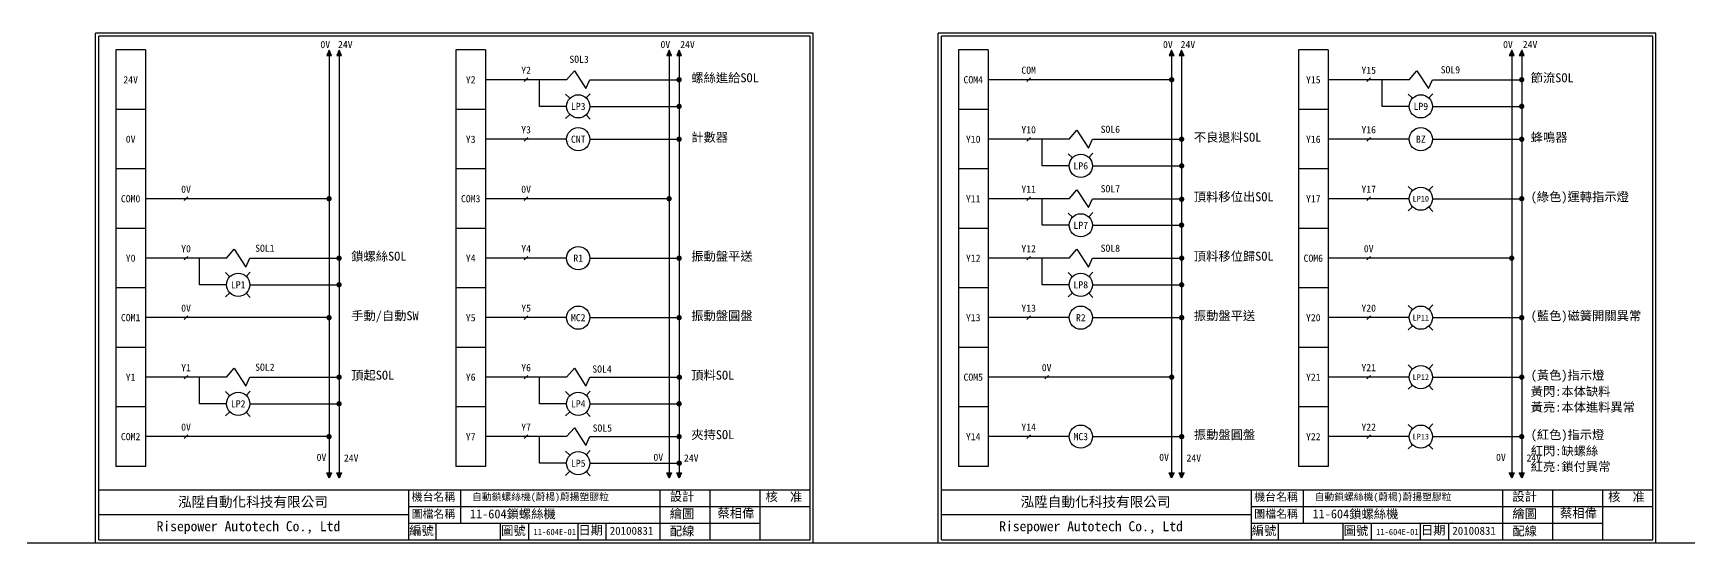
# Model space of a CAD drawing. Extents: x 144 to 2790, y -108 to 96.
# Drawn here: x 1467 to 2129, y -108 to 96 of the extents above; entities that cross this region are included whole.
import ezdxf
from ezdxf.enums import TextEntityAlignment as Align

# ---------------------------------------------------------------- set-up
doc = ezdxf.new("R2010")
doc.units = 0
doc.layers.get('0').update_dxf_attribs({"linetype": 'CONTINUOUS'})
for name, color, linetype in [('7', 7, 'CONTINUOUS'), ('圖框層', 7, 'CONTINUOUS'), ('實線', 7, 'CONTINUOUS'), ('文字層', 4, 'CONTINUOUS'), ('標尺寸層', 3, 'CONTINUOUS')]:
    doc.layers.add(name, color=color, linetype=linetype)
doc.styles.add('STSL', font='KAIU.TTF')

# ---------------------------------------------------------------- blocks, each defined once
blk = doc.blocks.new('鍵頭')
blk.add_hatch(color=256).paths.add_polyline_path([(0, 4.5), (-2, 0), (2, 0)])
for p, q in [((0, 4.5), (-2, 0)), ((-2, 0), (2, 0)), ((2, 0), (0, 4.5))]:
    blk.add_line(p, q)
blk = doc.blocks.new('NO-L')
at = {"layer": '實線'}
blk.add_line((-1.5, 1.5), (1.5, -1.5), dxfattribs=at)
blk.add_attdef('T1', text='', height=6, rotation=90).set_placement((-8, 0), align=Align.MIDDLE_CENTER)
blk = doc.blocks.new('共用點')
at = {"layer": '7', "const_width": 2.25}
blk.add_lwpolyline([(-1.125, 0, 1), (1.125, 0, 1)], format="xyb", close=True, dxfattribs=at)

msp = doc.modelspace()

# ---------------------------------------------------------------- linework, layer by layer
for p, q in [((1500.21, 89.15), (1500.21, -77.44)), ((1512.11, 89.15), (1500.21, 89.15)), ((1512.11, 89.15), (1512.11, -77.44)), ((1585.52, 86.94), (1585.52, -79.96)), ((1589.52, 86.94), (1589.52, -79.96)), ((1648.12, 89.15), (1636.22, 89.15)), ((1636.22, 89.15), (1636.22, -77.44)), ((1648.12, 89.15), (1648.12, -77.44)), ((1721.52, 86.94), (1721.52, -79.96)), ((1725.52, 86.94), (1725.52, -79.96)), ((1837.21, 89.15), (1837.21, -77.44)), ((1849.11, 89.15), (1837.21, 89.15)), ((1849.11, 89.15), (1849.11, -77.44)), ((1922.52, 86.94), (1922.52, -79.96)), ((1926.52, 86.94), (1926.52, -79.96)), ((1985.12, 89.15), (1973.22, 89.15)), ((1973.22, 89.15), (1973.22, -77.44)), ((1985.12, 89.15), (1985.12, -77.44)), ((2058.52, 86.94), (2058.52, -79.96)), ((2062.52, 86.94), (2062.52, -79.96)), ((1680.54, 77.25), (1648.12, 77.25)), ((1689.82, 77.25), (1725.52, 77.25)), ((1922.52, 77.25), (1849.11, 77.25)), ((2017.54, 77.25), (1985.12, 77.25)), ((2026.82, 77.25), (2062.52, 77.25)), ((1680.54, 66.6), (1669.71, 66.6)), ((1689.82, 66.6), (1725.52, 66.6)), ((2017.54, 66.6), (2006.71, 66.6)), ((2026.82, 66.6), (2062.52, 66.6)), ((1512.11, 65.35), (1500.21, 65.35)), ((1648.12, 65.35), (1636.22, 65.35)), ((1849.11, 65.35), (1837.21, 65.35)), ((1985.12, 65.35), (1973.22, 65.35)), ((1680.54, 53.45), (1648.12, 53.45)), ((1689.82, 53.45), (1725.52, 53.45)), ((1881.54, 53.45), (1849.11, 53.45)), ((1890.82, 53.45), (1926.52, 53.45)), ((2017.54, 53.45), (1985.12, 53.45)), ((2026.82, 53.45), (2062.52, 53.45)), ((1512.11, 41.55), (1500.21, 41.55)), ((1648.12, 41.55), (1636.22, 41.55)), ((1849.11, 41.55), (1837.21, 41.55)), ((1881.54, 42.8), (1870.7, 42.8)), ((1890.82, 42.8), (1926.52, 42.8)), ((1985.12, 41.55), (1973.22, 41.55)), ((1585.52, 29.65), (1512.11, 29.65)), ((1721.52, 29.65), (1648.12, 29.65)), ((1881.54, 29.65), (1849.11, 29.65)), ((1890.82, 29.65), (1926.52, 29.65)), ((2017.54, 29.65), (1985.12, 29.65)), ((2026.82, 29.65), (2062.52, 29.65)), ((1512.11, 17.76), (1500.21, 17.76)), ((1648.12, 17.76), (1636.22, 17.76)), ((1849.11, 17.76), (1837.21, 17.76)), ((1881.54, 19.01), (1870.7, 19.01)), ((1890.82, 19.01), (1926.52, 19.01)), ((1985.12, 17.76), (1973.22, 17.76)), ((1544.54, 5.86), (1512.11, 5.86)), ((1553.82, 5.86), (1589.52, 5.86)), ((1680.54, 5.86), (1648.12, 5.86)), ((1689.82, 5.86), (1725.52, 5.86)), ((1881.54, 5.86), (1849.11, 5.86)), ((1890.82, 5.86), (1926.52, 5.86)), ((2058.52, 5.86), (1985.12, 5.86)), ((1512.11, -6.04), (1500.21, -6.04)), ((1544.54, -4.79), (1533.7, -4.79)), ((1553.82, -4.79), (1589.52, -4.79)), ((1648.12, -6.04), (1636.22, -6.04)), ((1849.11, -6.04), (1837.21, -6.04)), ((1881.54, -4.79), (1870.7, -4.79)), ((1890.82, -4.79), (1926.52, -4.79)), ((1985.12, -6.04), (1973.22, -6.04)), ((1585.52, -17.94), (1512.11, -17.94)), ((1680.54, -17.94), (1648.12, -17.94)), ((1689.82, -17.94), (1725.52, -17.94)), ((1881.54, -17.94), (1849.11, -17.94)), ((1890.82, -17.94), (1926.52, -17.94)), ((2017.54, -17.94), (1985.12, -17.94)), ((2026.82, -17.94), (2062.52, -17.94)), ((1512.11, -29.84), (1500.21, -29.84)), ((1648.12, -29.84), (1636.22, -29.84)), ((1849.11, -29.84), (1837.21, -29.84)), ((1985.12, -29.84), (1973.22, -29.84)), ((1544.54, -41.74), (1512.11, -41.74)), ((1553.82, -41.74), (1589.52, -41.74)), ((1680.54, -41.74), (1648.12, -41.74)), ((1689.82, -41.74), (1725.52, -41.74)), ((1922.52, -41.74), (1849.11, -41.74)), ((2017.54, -41.74), (1985.12, -41.74)), ((2026.82, -41.74), (2062.52, -41.74)), ((1544.54, -52.39), (1533.7, -52.39)), ((1553.82, -52.39), (1589.52, -52.39)), ((1680.54, -52.39), (1669.71, -52.39)), ((1689.82, -52.39), (1725.52, -52.39)), ((1512.11, -53.64), (1500.21, -53.64)), ((1648.12, -53.64), (1636.22, -53.64)), ((1849.11, -53.64), (1837.21, -53.64)), ((1985.12, -53.64), (1973.22, -53.64)), ((1585.52, -65.54), (1512.11, -65.54)), ((1680.54, -65.54), (1648.12, -65.54)), ((1689.82, -65.54), (1725.52, -65.54)), ((1881.54, -65.54), (1849.11, -65.54)), ((1890.82, -65.54), (1926.52, -65.54)), ((2017.54, -65.54), (1985.12, -65.54)), ((2026.82, -65.54), (2062.52, -65.54)), ((1512.11, -77.44), (1500.21, -77.44)), ((1648.12, -77.44), (1636.22, -77.44)), ((1680.54, -76.19), (1669.71, -76.19)), ((1689.82, -76.19), (1725.52, -76.19)), ((1849.11, -77.44), (1837.21, -77.44)), ((1985.12, -77.44), (1973.22, -77.44))]:
    msp.add_line(p, q)
at = {"layer": '7'}
for p, q in [((1680.54, 77.25), (1683.64, 80.82)), ((1683.64, 80.82), (1688.28, 73.68)), ((1683.64, 80.82), (1688.28, 73.68)), ((2017.54, 77.25), (2020.64, 80.82)), ((2020.64, 80.82), (2025.28, 73.68)), ((1688.28, 73.68), (1689.82, 77.25)), ((1688.28, 73.68), (1689.82, 77.25)), ((2025.28, 73.68), (2026.82, 77.25)), ((1881.54, 53.45), (1884.63, 57.02)), ((1884.63, 57.02), (1889.27, 49.88)), ((1889.27, 49.88), (1890.82, 53.45)), ((1881.54, 29.65), (1884.63, 33.22)), ((1884.63, 33.22), (1889.27, 26.08)), ((1889.27, 26.08), (1890.82, 29.65)), ((1544.54, 5.86), (1547.63, 9.43)), ((1547.63, 9.43), (1552.27, 2.29)), ((1881.54, 5.86), (1884.63, 9.43)), ((1884.63, 9.43), (1889.27, 2.29)), ((1552.27, 2.29), (1553.82, 5.86)), ((1889.27, 2.29), (1890.82, 5.86)), ((1544.54, -41.74), (1547.63, -38.17)), ((1547.63, -38.17), (1552.27, -45.31)), ((1680.54, -41.74), (1683.64, -38.17)), ((1683.64, -38.17), (1688.28, -45.31)), ((1552.27, -45.31), (1553.82, -41.74)), ((1688.28, -45.31), (1689.82, -41.74)), ((1680.54, -65.54), (1683.64, -61.97)), ((1683.64, -61.97), (1688.28, -69.11)), ((1688.28, -69.11), (1689.82, -65.54))]:
    msp.add_line(p, q, dxfattribs=at)
for centre in [(1685.18, 66.6), (2022.18, 66.6), (1685.18, 53.45), (2022.18, 53.45), (1886.18, 42.8), (2022.18, 29.65), (1886.18, 19.01), (1685.18, 5.86), (1549.18, -4.79), (1886.18, -4.79), (1685.18, -17.94), (1886.18, -17.94), (2022.18, -17.94), (2022.18, -41.74), (1549.18, -52.39), (1685.18, -52.39), (1886.18, -65.54), (2022.18, -65.54), (1685.18, -76.19)]:
    msp.add_circle(centre, 4.64, dxfattribs=at)
at = {"layer": '圖框層', "color": 7}
for p, q in [((1779.16, 95.91), (1492.16, 95.91)), ((1492.16, -108.06), (1492.16, 95.91)), ((1777.91, 94.66), (1493.41, 94.66)), ((1493.41, -106.81), (1493.41, 94.66)), ((1777.91, -106.81), (1777.91, 94.66)), ((1779.16, -108.06), (1779.16, 95.91)), ((2116.16, 95.91), (1829.16, 95.91)), ((1829.16, -108.06), (1829.16, 95.91)), ((2114.91, 94.66), (1830.41, 94.66)), ((1830.41, -106.81), (1830.41, 94.66)), ((2114.91, -106.81), (2114.91, 94.66)), ((2116.16, -108.06), (2116.16, 95.91)), ((1493.41, -86.81), (1603.89, -86.81)), ((1603.89, -86.81), (1777.91, -86.81)), ((1617.43, -106.81), (1617.43, -86.81)), ((1717.91, -106.81), (1717.91, -86.81)), ((1737.91, -106.81), (1737.91, -86.81)), ((1757.91, -106.81), (1757.91, -86.81)), ((1830.41, -86.81), (1940.89, -86.81)), ((1940.89, -86.81), (2114.91, -86.81)), ((1954.43, -106.81), (1954.43, -86.81)), ((2054.91, -106.81), (2054.91, -86.81)), ((2074.91, -106.81), (2074.91, -86.81)), ((2094.91, -106.81), (2094.91, -86.81)), ((1617.43, -93.48), (1777.91, -93.48)), ((1954.43, -93.48), (2114.91, -93.48)), ((1617.43, -100.14), (1757.91, -100.14)), ((1628.31, -106.81), (1628.31, -100.06)), ((1654.08, -106.81), (1654.08, -100.14)), ((1665.39, -106.81), (1665.39, -100.14)), ((1954.43, -100.14), (2094.91, -100.14)), ((1965.31, -106.81), (1965.31, -100.06)), ((1991.08, -106.81), (1991.08, -100.14)), ((2002.39, -106.81), (2002.39, -100.14)), ((1492.16, -108.06), (1779.16, -108.06)), ((1493.41, -106.81), (1777.91, -106.81)), ((1829.16, -108.06), (2116.16, -108.06)), ((1830.41, -106.81), (2114.91, -106.81))]:
    msp.add_line(p, q, dxfattribs=at)
at = {"layer": '圖框層', "color": 4}
for p in [(1697.7, -100.14), (2034.7, -100.14)]:
    msp.add_point(p, dxfattribs=at)
at = {"layer": '實線'}
for p, q in [((2002.04, 77.97), (2000.62, 76.54)), ((1866.04, 54.17), (1864.61, 52.74)), ((2002.04, 54.17), (2000.62, 52.74)), ((1529.04, 30.37), (1527.61, 28.94)), ((1665.04, 30.37), (1663.62, 28.94)), ((1866.04, 30.37), (1864.61, 28.94)), ((2002.04, 30.37), (2000.62, 28.94)), ((1529.04, 6.57), (1527.61, 5.14)), ((1866.04, 6.57), (1864.61, 5.14)), ((2002.04, 6.57), (2000.62, 5.14)), ((1529.04, -17.23), (1527.61, -18.66)), ((1866.04, -17.23), (1864.61, -18.66)), ((2002.04, -17.23), (2000.62, -18.66)), ((1529.04, -41.03), (1527.61, -42.46)), ((1873.23, -41.03), (1871.8, -42.46)), ((2002.04, -41.03), (2000.62, -42.46)), ((1529.04, -64.83), (1527.61, -66.26)), ((1866.04, -64.83), (1864.61, -66.26)), ((2002.04, -64.83), (2000.62, -66.26))]:
    msp.add_line(p, q, dxfattribs=at)
at = {"layer": '標尺寸層', "color": 7}
for p, q in [((1669.71, 66.6), (1669.71, 77.25)), ((2006.71, 66.6), (2006.71, 77.25)), ((1681.85, 69.83), (1680.15, 71.47)), ((1688.38, 69.97), (1690.01, 71.67)), ((2018.85, 69.83), (2017.15, 71.47)), ((2025.38, 69.97), (2027.01, 71.67)), ((1681.85, 63.38), (1680.15, 61.74)), ((1688.38, 63.24), (1690.01, 61.53)), ((1870.7, 42.8), (1870.7, 53.45)), ((1882.84, 46.03), (1881.15, 47.67)), ((1889.38, 46.17), (1891, 47.88)), ((2018.85, 32.88), (2017.15, 34.52)), ((2025.38, 33.02), (2027.01, 34.73)), ((1870.7, 19.01), (1870.7, 29.65)), ((1882.84, 22.23), (1881.15, 23.87)), ((1889.38, 22.37), (1891, 24.08)), ((2018.85, 26.43), (2017.15, 24.79)), ((2025.38, 26.29), (2027.01, 24.58)), ((1533.7, -4.79), (1533.7, 5.86)), ((1545.84, -1.57), (1544.15, 0.07)), ((1552.38, -1.43), (1554, 0.28)), ((1870.7, -4.79), (1870.7, 5.86)), ((1882.84, -1.57), (1881.15, 0.07)), ((1889.38, -1.43), (1891, 0.28)), ((1545.84, -8.02), (1544.15, -9.66)), ((1552.38, -8.16), (1554, -9.86)), ((1882.84, -8.02), (1881.15, -9.66)), ((1889.38, -8.16), (1891, -9.86)), ((2018.85, -14.72), (2017.15, -13.08)), ((2025.38, -14.58), (2027.01, -12.87)), ((2018.85, -21.17), (2017.15, -22.81)), ((2025.38, -21.31), (2027.01, -23.01)), ((2018.85, -38.52), (2017.15, -36.88)), ((2025.38, -38.38), (2027.01, -36.67)), ((1533.7, -52.39), (1533.7, -41.74)), ((1669.71, -52.39), (1669.71, -41.74)), ((2018.85, -44.97), (2017.15, -46.61)), ((2025.38, -45.1), (2027.01, -46.81)), ((1545.84, -49.17), (1544.15, -47.53)), ((1552.38, -49.03), (1554, -47.32)), ((1681.85, -49.17), (1680.15, -47.53)), ((1688.38, -49.03), (1690.01, -47.32)), ((1545.84, -55.62), (1544.15, -57.26)), ((1552.38, -55.75), (1554, -57.46)), ((1681.85, -55.62), (1680.15, -57.26)), ((1688.38, -55.75), (1690.01, -57.46)), ((1669.71, -76.19), (1669.71, -65.54)), ((2018.85, -62.32), (2017.15, -60.68)), ((2025.38, -62.18), (2027.01, -60.47)), ((1681.85, -72.96), (1680.15, -71.32)), ((1688.38, -72.83), (1690.01, -71.12)), ((2018.85, -68.77), (2017.15, -70.41)), ((2025.38, -68.9), (2027.01, -70.61)), ((1681.85, -79.42), (1680.15, -81.06)), ((1688.38, -79.55), (1690.01, -81.26)), ((1638.21, -100.14), (1638.21, -86.81)), ((1975.21, -100.14), (1975.21, -86.81)), ((1617.43, -96.81), (1493.41, -96.81)), ((1954.43, -96.81), (1830.41, -96.81)), ((1685.09, -106.81), (1685.09, -100.14)), ((1696.36, -106.81), (1696.36, -100.14)), ((2022.09, -106.81), (2022.09, -100.14)), ((2033.36, -106.81), (2033.36, -100.14)), ((1442.16, -108.06), (1492.16, -108.06)), ((1779.16, -108.06), (1829.16, -108.06)), ((2116.16, -108.06), (2166.16, -108.06))]:
    msp.add_line(p, q, dxfattribs=at)

# ---------------------------------------------------------------- block references
at = {"xscale": 0.4759799999999359, "yscale": 0.4759799999999927, "zscale": 0.47598}
for name, p in [('鍵頭', (1585.52, 86.94)), ('鍵頭', (1589.52, 86.94)), ('鍵頭', (1721.52, 86.94)), ('鍵頭', (1725.52, 86.94)), ('鍵頭', (1922.52, 86.94)), ('鍵頭', (1926.52, 86.94)), ('鍵頭', (2058.52, 86.94)), ('鍵頭', (2062.52, 86.94)), ('共用點', (1725.52, 77.25)), ('共用點', (1922.52, 77.25)), ('共用點', (2062.52, 77.25)), ('共用點', (1725.52, 66.6)), ('共用點', (2062.52, 66.6)), ('共用點', (1725.52, 53.45)), ('共用點', (1926.52, 53.45)), ('共用點', (2062.52, 53.45)), ('共用點', (1926.52, 42.8)), ('共用點', (1585.52, 29.65)), ('共用點', (1721.52, 29.65)), ('共用點', (1926.52, 29.44)), ('共用點', (2062.52, 29.65)), ('共用點', (1926.47, 19.08)), ('共用點', (1589.52, 5.86)), ('共用點', (1725.52, 5.86)), ('共用點', (1926.52, 5.86)), ('共用點', (2058.52, 5.86)), ('共用點', (1589.52, -4.79)), ('共用點', (1926.52, -4.79)), ('共用點', (1585.52, -17.94)), ('共用點', (1725.52, -17.94)), ('共用點', (1926.52, -17.94)), ('共用點', (2062.52, -17.94)), ('共用點', (1589.52, -41.74)), ('共用點', (1725.62, -41.79)), ('共用點', (1922.52, -41.74)), ('共用點', (2062.52, -41.74)), ('共用點', (1589.52, -52.39)), ('共用點', (1725.52, -52.39)), ('共用點', (1585.52, -65.54)), ('共用點', (1725.52, -65.54)), ('共用點', (1926.52, -65.54)), ('共用點', (2062.52, -65.54)), ('共用點', (1725.56, -76.17))]:
    msp.add_blockref(name, p, dxfattribs=at)
at = {"xscale": 0.4759799999999927, "yscale": 0.4759799999999927, "zscale": 0.47598, "rotation": 270}
for p, values in [((1664.33, 77.25), {'T1': 'Y2'}), ((1865.32, 77.25), {'T1': 'COM'}), ((1664.33, 53.45), {'T1': 'Y3'}), ((1664.33, 5.86), {'T1': 'Y4'}), ((1664.33, -17.94), {'T1': 'Y5'}), ((1664.33, -41.74), {'T1': 'Y6'}), ((1664.33, -65.54), {'T1': 'Y7'})]:
    msp.add_blockref('NO-L', p, dxfattribs=at).add_auto_attribs(values)
at = {"xscale": -0.4759799999999359, "yscale": 0.4759799999999927, "zscale": 0.47598, "rotation": 180}
for p in [(1585.52, -79.96), (1589.52, -79.96), (1721.52, -79.96), (1725.52, -79.96), (1922.52, -79.96), (1926.52, -79.96), (2058.52, -79.96), (2062.52, -79.96)]:
    msp.add_blockref('鍵頭', p, dxfattribs=at)

# ---------------------------------------------------------------- texts
for p in [(1585.95, 91.34), (1721.96, 91.34), (1922.95, 91.34), (2058.96, 91.34), (1584.42, -73.82), (1719.15, -73.82), (1921.42, -73.82), (2056.15, -73.82)]:
    msp.add_text('0V', height=2.856).set_placement(p, align=Align.MIDDLE_RIGHT)
for s, p in [('24V', (1589.1, 91.34)), ('24V', (1725.96, 91.34)), ('24V', (1926.1, 91.34)), ('24V', (2062.96, 91.34)), ('SOL3', (1681.63, 85.44)), ('SOL9', (2030.11, 81.24)), ('SOL6', (1894.11, 57.44)), ('SOL7', (1894.11, 33.64)), ('SOL1', (1555.96, 9.84)), ('SOL8', (1894.11, 9.84)), ('SOL2', (1555.96, -37.76)), ('SOL4', (1690.8, -38.5)), ('SOL5', (1690.92, -62.11)), ('24V', (1591.46, -74.07)), ('24V', (1727.46, -74.07)), ('24V', (1928.46, -74.07)), ('24V', (2064.46, -74.07))]:
    msp.add_text(s, height=2.856).set_placement(p, align=Align.MIDDLE_LEFT)
for s, p in [('24V', (1506.16, 77.25)), ('COM4', (1843.16, 77.25)), ('0V', (1506.16, 53.45)), ('Y10', (1843.16, 53.45)), ('COM0', (1506.16, 29.65)), ('Y11', (1843.16, 29.65)), ('Y0', (1506.16, 5.86)), ('Y12', (1843.16, 5.86)), ('COM1', (1506.16, -17.94)), ('Y13', (1843.16, -17.94)), ('Y1', (1506.16, -41.74)), ('COM5', (1843.16, -41.74)), ('COM2', (1506.16, -65.54)), ('Y14', (1843.16, -65.54))]:
    msp.add_text(s, height=2.856).set_placement(p, align=Align.MIDDLE_CENTER)
for tag, text, p in [('Y15', 'R1', (2001.33, 81.06)), ('Y2', 'X3', (1642.17, 77.25)), ('Y15', 'X3', (1979.17, 77.25)), ('Y3', 'X4', (1642.17, 53.45)), ('Y10', 'R1', (1865.32, 57.26)), ('Y16', 'X4', (1979.17, 53.45)), ('Y16', 'R1', (2001.33, 57.26)), ('0V', 'R1', (1528.32, 33.46)), ('0V', 'R1', (1664.33, 33.46)), ('Y11', 'R1', (1865.32, 33.46)), ('Y17', 'R1', (2001.33, 33.46)), ('COM3', 'X5', (1642.17, 29.65)), ('Y17', 'X5', (1979.17, 29.65)), ('Y0', 'R1', (1528.32, 9.66)), ('Y4', 'X6', (1642.17, 5.86)), ('Y12', 'R1', (1865.32, 9.66)), ('COM6', 'X6', (1979.17, 5.86)), ('0V', 'R1', (2001.33, 9.66)), ('0V', 'R1', (1528.32, -14.13)), ('Y13', 'R1', (1865.32, -14.13)), ('Y20', 'R1', (2001.33, -14.13)), ('Y5', 'X7', (1642.17, -17.94)), ('Y20', 'X7', (1979.17, -17.94)), ('Y1', 'R1', (1528.32, -37.93)), ('0V', 'R1', (1872.52, -37.93)), ('Y21', 'R1', (2001.33, -37.93)), ('Y6', 'X10', (1642.17, -41.74)), ('Y21', 'X10', (1979.17, -41.74)), ('0V', 'R1', (1528.32, -61.73)), ('Y7', 'X11', (1642.17, -65.54)), ('Y14', 'R1', (1865.32, -61.73)), ('Y22', 'X11', (1979.17, -65.54)), ('Y22', 'R1', (2001.33, -61.73))]:
    msp.add_attdef(tag, text=text, height=2.856).set_placement(p, align=Align.MIDDLE_CENTER)
at = {"layer": '7'}
for tag, height, p in [('LP3', 2.856, (1685.18, 66.6)), ('LP9', 2.856, (2022.18, 66.6)), ('CNT', 2.856, (1685.18, 53.45)), ('BZ', 2.856, (2022.18, 53.45)), ('LP6', 2.856, (1886.18, 42.8)), ('LP10', 2.285, (2022.18, 29.65)), ('LP7', 2.856, (1886.18, 19.01)), ('R1', 2.856, (1685.18, 5.86)), ('LP1', 2.856, (1549.18, -4.79)), ('LP8', 2.856, (1886.18, -4.79)), ('MC2', 2.856, (1685.18, -17.94)), ('R2', 2.856, (1886.18, -17.94)), ('LP11', 2.285, (2022.18, -17.94)), ('LP12', 2.285, (2022.18, -41.74)), ('LP2', 2.856, (1549.18, -52.39)), ('LP4', 2.856, (1685.18, -52.39)), ('MC3', 2.856, (1886.18, -65.54)), ('LP13', 2.285, (2022.18, -65.54)), ('LP5', 2.856, (1685.18, -76.19))]:
    msp.add_attdef(tag, text='R1', height=height, dxfattribs=at).set_placement(p, align=Align.MIDDLE_CENTER)
at = {"layer": '圖框層', "color": 4, "style": 'STSL'}
for s, height, p in [('螺絲進給SOL', 3.6, (1730.39, 76.24)), ('節流SOL', 3.6, (2066.12, 76.24)), ('計數器', 3.6, (1730.39, 52.44)), ('不良退料SOL ', 3.6, (1931.38, 52.44)), ('蜂鳴器', 3.6, (2066.12, 52.44)), ('頂料移位出SOL ', 3.6, (1931.38, 28.64)), ('(綠色)運轉指示燈', 3.6, (2066.12, 28.64)), ('鎖螺絲SOL', 3.6, (1594.38, 4.84)), ('振動盤平送', 3.6, (1730.39, 4.84)), ('頂料移位歸SOL', 3.6, (1931.38, 4.84)), ('手動/自動SW', 3.6, (1594.38, -18.96)), ('振動盤圓盤', 3.6, (1730.39, -18.96)), ('振動盤平送', 3.6, (1931.38, -18.96)), ('(藍色)磁簧開關異常', 3.6, (2066.12, -18.96)), ('頂起SOL', 3.6, (1594.38, -42.75)), ('頂料SOL ', 3.6, (1730.39, -42.75)), ('(黃色)指示燈', 3.6, (2066.12, -42.75)), ('黃閃:本体缺料', 3.6, (2066.12, -49.24)), ('黃亮:本体進料異常', 3.6, (2066.12, -55.52)), ('夾持SOL ', 3.6, (1730.39, -66.55)), ('振動盤圓盤', 3.6, (1931.38, -66.55)), ('(紅色)指示燈', 3.6, (2066.12, -66.55)), ('紅閃:缺螺絲', 3.6, (2066.12, -73.04)), ('紅亮:鎖付異常', 3.6, (2066.12, -79.32)), ('泓陞自動化科技有限公司', 4, (1525.09, -93.62)), ('自動鎖螺絲機(蔚楊)蔚揚塑膠粒', 2.8, (1642.69, -91.02)), ('設計', 3.6, (1721.79, -91.27)), ('核  准', 3.6, (1760.07, -91.41)), ('泓陞自動化科技有限公司', 4, (1862.09, -93.62)), ('自動鎖螺絲機(蔚楊)蔚揚塑膠粒', 2.8, (1979.69, -91.02)), ('設計', 3.6, (2058.79, -91.27)), ('核  准', 3.6, (2097.07, -91.41)), ('Risepower Autotech Co., Ltd', 4, (1516.53, -103.39)), ('11-604鎖螺絲機', 3.6, (1641.85, -98.26)), ('繪圖', 3.6, (1721.79, -98.18)), ('Risepower Autotech Co., Ltd', 4, (1853.53, -103.39)), ('11-604鎖螺絲機', 3.6, (1978.85, -98.26)), ('繪圖', 3.6, (2058.79, -98.18)), ('編號', 3.6, (1617.59, -104.9)), ('圖號', 3.6, (1654.35, -104.9)), ('日期', 3.6, (1685.23, -104.73)), ('配線', 3.6, (1721.79, -105.09)), ('編號', 3.6, (1954.59, -104.9)), ('圖號', 3.6, (1991.35, -104.9)), ('日期', 3.6, (2022.23, -104.73)), ('配線', 3.6, (2058.79, -105.09))]:
    msp.add_text(s, height=height, dxfattribs=at).set_placement(p)
at = {"layer": '文字層', "color": 4, "style": 'STSL'}
for s, height, p in [('機台名稱', 3.2, (1618.55, -91.25)), ('機台名稱', 3.2, (1955.55, -91.25)), ('圖檔名稱', 3.2, (1618.55, -98.04)), ('蔡相偉', 3.6, (1740.88, -97.98)), ('圖檔名稱', 3.2, (1955.55, -98.04)), ('蔡相偉', 3.6, (2077.88, -97.98)), ('11-604E-01', 2.5, (1667.28, -104.94)), ('20100831', 3.2, (1697.78, -104.81)), ('11-604E-01', 2.5, (2004.28, -104.94)), ('20100831', 3.2, (2034.78, -104.81))]:
    msp.add_text(s, height=height, dxfattribs=at).set_placement(p)

doc.saveas('drawing.dxf')
